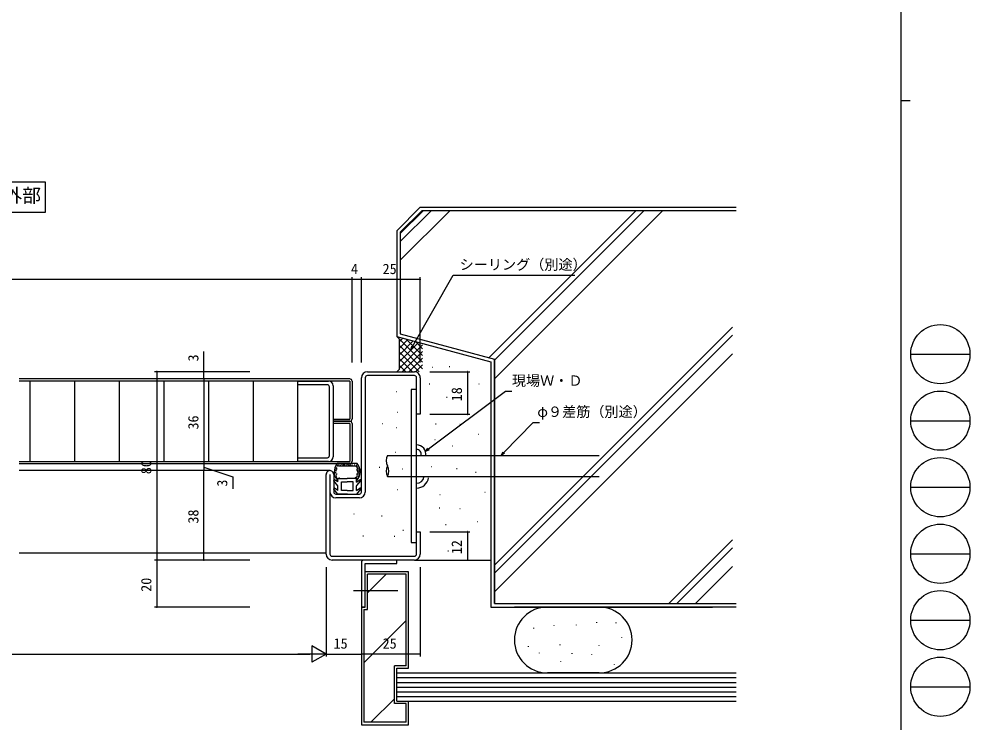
# Model space of a CAD drawing. Units: millimetres, scale not verified. Extents: x -1432 to 567, y -403 to 403.
# Drawn here: x 162.5 to 566.8, y -240.7 to 58.6 of the extents above; entities that cross this region are included whole.
import ezdxf
from ezdxf.enums import TextEntityAlignment as Align

# ---------------------------------------------------------------- set-up
doc = ezdxf.new("R2010")
doc.units = ezdxf.units.MM
doc.header["$LTSCALE"] = 2
for name, color, linetype in [('0-1_USER1', 3, 'Continuous'), ('0-2_YKK_11', 7, 'Continuous'), ('0-3_YKK_12', 2, 'Continuous'), ('0-4_YKK_13', 4, 'Continuous'), ('0-5_YKK_D', 6, 'Continuous'), ('0-6_YKK_ZWAK', 7, 'Continuous'), ('0-7_YSS_K', 3, 'Continuous')]:
    doc.layers.add(name, color=color, linetype=linetype)
doc.styles.add('ＭＳ ゴシック', font='')
doc.styles.get('ＭＳ ゴシック').set_extended_font_data('MS Gothic')

msp = doc.modelspace()

# ---------------------------------------------------------------- linework, layer by layer
at = {"layer": '0-1_USER1'}
msp.add_lwpolyline([(151.752, -23.594), (151.752, -10.594), (173.605, -10.594), (173.605, -23.594)], close=True, dxfattribs=at)
at = {"layer": '0-2_YKK_11'}
for p, q in [((310.585, -91.397), (330.585, -91.397)), ((281.085, -95.298), (294.085, -95.298)), ((308.085, -142.497), (308.085, -93.897)), ((309.685, -93.897), (309.685, -142.497)), ((330.585, -92.997), (310.585, -92.997)), ((294.485, -126.997), (294.485, -97.798)), ((296.085, -97.298), (296.085, -127.497)), ((294.085, -129.497), (281.085, -129.497)), ((293.085, -168.897), (293.085, -134.997)), ((294.685, -134.997), (294.685, -168.897)), ((296.285, -134.997), (296.285, -142.497)), ((297.185, -143.397), (307.185, -143.397)), ((307.185, -144.997), (297.185, -144.997)), ((295.585, -169.797), (330.585, -169.797)), ((330.585, -171.397), (295.585, -171.397))]:
    msp.add_line(p, q, dxfattribs=at)
for points in [[(293.585, -96.898), (281.085, -96.898), (281.085, -95.298)], [(333.085, -93.897), (333.085, -109.397), (331.485, -109.397), (331.485, -93.897)], [(281.085, -129.497), (281.085, -127.897), (293.585, -127.897)], [(331.485, -168.897), (331.485, -159.397), (333.085, -159.397), (333.085, -168.897)], [(308.085, -172.397), (308.085, -191.397), (309.585, -191.397), (309.585, -172.897), (323.085, -172.897), (323.085, -171.397), (309.085, -171.397)]]:
    msp.add_lwpolyline(points, dxfattribs=at)
for centre, radius, start, end in [((310.585, -93.897), 2.5, 90.00002, 180), ((330.585, -93.897), 2.5, 359.99998, 90.00002), ((293.585, -97.798), 0.9, 0, 89.99998), ((294.085, -97.298), 2, 0, 89.99998), ((310.585, -93.897), 0.9, 90.00002, 180), ((330.585, -93.897), 0.9, 359.99998, 90.00002), ((293.585, -126.997), 0.9, 270, 0), ((294.085, -127.497), 2, 270, 0), ((294.685, -134.997), 1.6, 359.99998, 180), ((297.185, -142.497), 2.5, 180, 270), ((297.185, -142.497), 0.9, 180, 270), ((307.185, -142.497), 0.9, 270, 359.99998), ((307.185, -142.497), 2.5, 270, 359.99998), ((295.585, -168.897), 2.5, 180, 270), ((295.585, -168.897), 0.9, 180, 270), ((330.585, -168.897), 0.9, 270, 359.99998), ((330.585, -168.897), 2.5, 270, 359.99998), ((309.085, -172.397), 1, 89.99998, 180.00002)]:
    msp.add_arc(centre, radius, start, end, dxfattribs=at)
at = {"layer": '0-3_YKK_12'}
for p, q in [((294.721, -133.397), (162.584, -133.397)), ((162.584, -168.397), (293.085, -168.397))]:
    msp.add_line(p, q, dxfattribs=at)
at = {"layer": '0-4_YKK_13'}
for p, q in [((303.085, -94.398), (162.584, -94.398)), ((303.185, -95.298), (162.584, -95.298)), ((167.085, -95.298), (167.085, -129.497)), ((186.085, -95.298), (186.085, -129.497)), ((205.085, -95.298), (205.085, -129.497)), ((224.085, -95.298), (224.085, -129.497)), ((243.085, -95.298), (243.085, -129.497)), ((262.085, -95.298), (262.085, -129.497)), ((281.085, -129.498), (281.085, -95.298)), ((303.185, -95.298), (303.185, -111.497)), ((304.085, -95.398), (304.085, -111.397)), ((296.085, -111.497), (303.185, -111.497)), ((303.085, -112.397), (296.085, -112.397)), ((296.085, -112.397), (303.093, -112.397)), ((303.185, -113.297), (296.085, -113.297)), ((303.185, -113.297), (303.185, -129.497)), ((304.085, -113.397), (304.085, -129.397)), ((162.584, -129.497), (303.185, -129.497)), ((162.584, -130.397), (303.085, -130.397)), ((296.949, -133.389), (297.149, -133.389)), ((297.08, -132.996), (297.28, -132.996)), ((297.247, -132.399), (297.447, -132.399)), ((297.355, -133.127), (297.555, -133.127)), ((297.462, -131.922), (297.662, -131.922)), ((297.486, -132.626), (297.686, -132.626)), ((297.522, -132.387), (297.722, -132.387)), ((306.272, -130.397), (297.786, -130.397)), ((297.796, -131.182), (297.996, -131.182)), ((297.987, -131.481), (298.187, -131.481)), ((298.046, -130.55), (298.246, -130.55)), ((298.142, -131.099), (298.342, -131.099)), ((298.51, -131.397), (305.548, -131.397)), ((298.822, -130.895), (299.022, -130.895)), ((299.108, -131.181), (299.308, -131.181)), ((299.555, -130.698), (299.755, -130.698)), ((299.823, -130.967), (300.023, -130.967)), ((300.27, -130.984), (300.47, -130.984)), ((300.627, -130.752), (300.827, -130.752)), ((300.895, -130.895), (301.095, -130.895)), ((301.557, -131.127), (301.757, -131.127)), ((301.896, -130.716), (302.096, -130.716)), ((302.343, -131.127), (302.543, -131.127)), ((302.629, -130.788), (302.829, -130.788)), ((303.022, -131.074), (303.222, -131.074)), ((303.451, -130.931), (303.651, -130.931)), ((304.041, -130.877), (304.241, -130.877)), ((304.112, -131.27), (304.312, -131.27)), ((304.952, -130.806), (305.152, -130.806)), ((305.633, -130.431), (305.833, -130.431)), ((305.757, -131.092), (305.957, -131.092)), ((305.824, -131.54), (306.024, -131.54)), ((305.943, -131.194), (306.143, -131.194)), ((306.063, -130.693), (306.263, -130.693)), ((306.23, -131.779), (306.43, -131.779)), ((306.361, -131.302), (306.561, -131.302)), ((306.42, -132.697), (306.62, -132.697)), ((306.635, -132.316), (306.835, -132.316)), ((306.838, -133.031), (307.038, -133.031)), ((298.029, -138.178), (296.681, -137.276)), ((296.746, -134.785), (296.946, -134.785)), ((296.937, -134.153), (297.137, -134.153)), ((297.116, -134.177), (297.316, -134.177)), ((297.152, -133.58), (297.352, -133.58)), ((297.278, -135.2), (297.478, -135.2)), ((297.283, -134.868), (297.483, -134.868)), ((297.325, -135.623), (297.525, -135.623)), ((297.383, -136.01), (297.583, -136.01)), ((297.51, -134.701), (297.71, -134.701)), ((297.712, -136.631), (297.912, -136.631)), ((298.029, -136.697), (302.029, -136.697)), ((298.029, -138.178), (298.029, -136.697)), ((306.029, -136.697), (302.029, -136.697)), ((305.951, -138.27), (307.398, -137.302)), ((305.958, -136.362), (306.158, -136.362)), ((306.029, -138.263), (306.029, -136.697)), ((306.251, -136.033), (306.451, -136.033)), ((306.31, -136.737), (306.51, -136.737)), ((306.587, -134.773), (306.787, -134.773)), ((306.732, -135.857), (306.932, -135.857)), ((306.791, -135.294), (306.991, -135.294)), ((306.862, -133.449), (307.062, -133.449)), ((306.993, -134.272), (307.193, -134.272)), ((307.148, -134.88), (307.348, -134.88)), ((307.16, -133.592), (307.36, -133.592)), ((307.196, -134.129), (307.396, -134.129)), ((298.029, -139.797), (296.285, -137.719)), ((298.029, -143.397), (296.285, -141.319)), ((298.029, -141.778), (296.681, -140.876)), ((298.029, -141.778), (298.029, -139.797)), ((299.529, -138.197), (302.029, -138.197)), ((299.529, -141.897), (299.529, -138.197)), ((304.529, -138.197), (302.029, -138.197)), ((304.529, -141.897), (304.529, -138.197)), ((305.951, -141.87), (307.398, -140.902)), ((306.029, -139.797), (306.111, -139.75)), ((306.029, -141.863), (306.029, -139.797)), ((306.111, -139.75), (307.794, -137.744)), ((306.111, -143.35), (307.794, -141.344)), ((302.124, -143.397), (298.029, -143.397)), ((302.029, -141.897), (299.529, -141.897)), ((302.029, -141.897), (304.529, -141.897)), ((302.124, -143.397), (306.029, -143.397)), ((306.029, -143.397), (306.111, -143.35)), ((304.676, -184.397), (323.583, -184.397))]:
    msp.add_line(p, q, dxfattribs=at)
msp.add_lwpolyline([(329.185, -163.897), (331.485, -163.897), (331.485, -98.897), (329.185, -98.897)], close=True, dxfattribs=at)
msp.add_lwpolyline([(305.604, -136.286), (305.998, -136.095), (306.288, -135.868), (306.376, -135.57), (306.29, -135.203), (306.233, -134.818), (306.384, -134.465), (306.631, -134.147), (306.723, -133.848), (306.305, -133.218), (306.247, -132.843), (306.352, -132.449), (306.377, -132.114), (306.14, -131.885), (305.787, -131.684), (305.548, -131.397)], dxfattribs=at)
for centre, radius, start, end in [((303.085, -95.398), 1, 0, 90), ((303.085, -111.397), 1, 270, 0), ((303.085, -113.397), 1, 0, 90), ((302.029, -133.897), 5.5, 140.48036, 223.34175), ((303.085, -129.397), 1, 270, 0), ((302.029, -133.897), 5.5, 316.65824, 39.51963), ((296.514, -137.526), 0.3, 56.21114, 220.00244), ((302.029, -133.897), 4.3, 213.7499, 220.62928), ((302.029, -133.897), 4.3, 319.37051, 326.2499), ((307.565, -137.551), 0.3, 319.99756, 123.78886), ((296.514, -141.126), 0.3, 56.21114, 220.00244), ((307.565, -141.151), 0.3, 319.99756, 123.78886)]:
    msp.add_arc(centre, radius, start, end, dxfattribs=at)
at = {"layer": '0-5_YKK_D'}
for p, q in [((304.085, -52.152), (18.085, -52.152)), ((304.085, -87.396), (304.085, -51.152)), ((308.085, -52.152), (304.085, -52.152)), ((308.085, -87.396), (308.085, -51.152)), ((333.085, -52.152), (308.085, -52.152)), ((333.085, -87.396), (333.085, -51.152)), ((260.659, -91.397), (220.085, -91.397)), ((221.085, -91.397), (221.085, -171.397)), ((260.659, -91.397), (240.085, -91.397)), ((337.085, -91.397), (354.085, -91.397)), ((353.085, -91.397), (353.085, -109.397)), ((241.085, -94.398), (241.085, -130.397)), ((337.085, -109.397), (354.085, -109.397)), ((241.085, -130.397), (241.085, -133.397)), ((241.085, -171.397), (241.085, -133.397)), ((337.085, -159.397), (354.085, -159.397)), ((353.085, -159.397), (353.085, -171.397)), ((260.659, -171.397), (220.085, -171.397)), ((260.659, -171.397), (220.085, -171.397)), ((221.085, -171.397), (221.085, -191.397)), ((260.659, -171.397), (240.085, -171.397)), ((293.085, -174.397), (293.085, -212.396)), ((293.085, -174.397), (293.085, -212.398)), ((308.085, -174.397), (308.085, -212.398)), ((333.085, -174.397), (333.085, -212.398)), ((260.659, -191.397), (220.085, -191.397)), ((293.085, -211.396), (287.023, -207.896)), ((287.023, -207.896), (287.023, -214.896)), ((36.085, -211.398), (286.085, -211.396)), ((293.085, -211.396), (280.96, -211.396)), ((293.085, -211.396), (287.023, -214.896)), ((293.085, -211.398), (308.085, -211.398)), ((333.085, -211.398), (308.085, -211.398))]:
    msp.add_line(p, q, dxfattribs=at)
for points in [[(328.999, -82.169), (329.839, -80.692), (347.114, -50.312), (398.814, -50.312)], [(330.235, -80.917), (328.999, -82.169), (329.443, -80.466)], [(241.085, -94.398), (241.085, -91.397), (241.085, -82.797)], [(335.27, -125.208), (336.63, -124.188), (369.334, -99.645), (372.034, -99.645)], [(367.437, -126.896), (368.623, -125.678), (381.079, -112.878), (383.779, -112.878)], [(336.903, -124.552), (335.27, -125.208), (336.356, -123.823)], [(368.949, -125.995), (367.437, -126.896), (368.296, -125.36)], [(241.085, -131.897), (253.37, -136.004), (253.37, -141.204)]]:
    msp.add_lwpolyline(points, dxfattribs=at)
for centre, start, end in [((304.085, -52.152), 0, 180), ((304.085, -52.152), 180, 0), ((308.085, -52.152), 0, 180), ((308.085, -52.152), 180, 0), ((333.085, -52.152), 0, 180), ((333.085, -52.152), 180, 0), ((221.085, -91.397), 90, 270), ((221.085, -91.397), 270, 90), ((241.085, -91.397), 90, 270), ((241.085, -91.397), 270, 90), ((353.085, -91.397), 90, 270), ((353.085, -91.397), 270, 90), ((241.085, -94.398), 90, 270), ((241.085, -94.398), 90, 270), ((241.085, -94.398), 270, 90), ((241.085, -94.398), 270, 90), ((353.085, -109.397), 90, 270), ((353.085, -109.397), 270, 90), ((241.085, -130.397), 90, 270), ((241.085, -130.397), 90, 270), ((241.085, -133.397), 90, 270), ((241.085, -133.397), 90, 270), ((241.085, -130.397), 270, 90), ((241.085, -130.397), 270, 90), ((241.085, -133.397), 270, 90), ((241.085, -133.397), 270, 90), ((353.085, -159.397), 90, 270), ((353.085, -159.397), 270, 90), ((221.085, -171.397), 90, 270), ((221.085, -171.397), 90, 270), ((221.085, -171.397), 270, 90), ((221.085, -171.397), 270, 90), ((241.085, -171.397), 90, 270), ((241.085, -171.397), 270, 90), ((353.085, -171.397), 90, 270), ((353.085, -171.397), 270, 90), ((221.085, -191.397), 90, 270), ((221.085, -191.397), 270, 90), ((308.085, -211.398), 0, 180), ((308.085, -211.398), 0, 180), ((308.085, -211.398), 180, 0), ((308.085, -211.398), 180, 0), ((333.085, -211.398), 0, 180), ((333.085, -211.398), 180, 0)]:
    msp.add_arc(centre, 0.106, start, end, dxfattribs=at)
at = {"layer": '0-6_YKK_ZWAK'}
for p, q in [((537.3, 399), (537.3, -351)), ((537.3, 24), (541.3, 24)), ((541.552, -83.88), (566.752, -83.88)), ((541.552, -112.16), (566.752, -112.16)), ((541.552, -140.44), (566.752, -140.44)), ((541.552, -168.72), (566.752, -168.72)), ((541.552, -197), (566.752, -197)), ((541.552, -225.28), (566.752, -225.28))]:
    msp.add_line(p, q, dxfattribs=at)
for centre in [(554.152, -83.88), (554.152, -112.16), (554.152, -140.44), (554.152, -168.72), (554.152, -197), (554.152, -225.28)]:
    msp.add_circle(centre, 12.6, dxfattribs=at)
at = {"layer": '0-7_YSS_K'}
for p, q in [((333.085, -21.397), (323.085, -31.397)), ((333.706, -22.897), (324.585, -32.019)), ((324.585, -32.569), (334.257, -22.897)), ((324.585, -35.964), (337.651, -22.897)), ((324.585, -43.883), (345.57, -22.897)), ((333.085, -21.397), (467.3, -21.397)), ((467.3, -22.897), (333.706, -22.897)), ((362.309, -85.355), (424.766, -22.897)), ((364.585, -86.473), (428.161, -22.897)), ((364.585, -94.393), (436.08, -22.897)), ((323.085, -31.397), (323.085, -76.397)), ((324.585, -32.019), (324.585, -75.246)), ((364.585, -173.589), (465.8, -72.373)), ((323.085, -76.397), (363.085, -87.115)), ((323.085, -76.397), (324.085, -77.397)), ((323.279, -76.449), (334.085, -87.255)), ((324.585, -75.246), (364.585, -85.964)), ((364.585, -176.983), (465.8, -75.767)), ((324.085, -78.598), (325.609, -77.074)), ((324.085, -77.397), (324.085, -90.397)), ((324.085, -81.427), (327.84, -77.671)), ((324.085, -84.255), (330.071, -78.269)), ((324.085, -87.084), (332.301, -78.867)), ((324.085, -89.912), (334.085, -79.912)), ((324.085, -80.084), (334.085, -90.084)), ((327.142, -77.485), (334.085, -84.427)), ((331.006, -78.52), (334.085, -81.598)), ((324.085, -82.912), (332.57, -91.397)), ((325.428, -91.397), (334.085, -82.74)), ((364.585, -184.902), (465.8, -83.687)), ((324.085, -85.74), (329.741, -91.397)), ((324.085, -88.569), (326.913, -91.397)), ((328.256, -91.397), (334.085, -85.569)), ((331.085, -91.397), (334.085, -88.397)), ((363.085, -87.115), (363.085, -191.397)), ((364.585, -189.897), (364.585, -85.964)), ((313.085, -91.397), (320.585, -91.397)), ((323.085, -91.397), (324.085, -90.397)), ((338.063, -89.354), (338.263, -89.354)), ((345.409, -89.16), (345.609, -89.16)), ((336.903, -96.506), (337.103, -96.506)), ((357.975, -96.506), (358.175, -96.506)), ((322.791, -99.793), (322.991, -99.793)), ((344.249, -102.112), (344.449, -102.112)), ((323.371, -108.492), (323.571, -108.492)), ((316.992, -113.325), (317.192, -113.325)), ((322.791, -115.064), (322.991, -115.064)), ((339.61, -113.518), (339.81, -113.518)), ((349.855, -113.711), (350.055, -113.711)), ((339.223, -120.091), (339.423, -120.091)), ((357.781, -117.964), (357.981, -117.964)), ((346.569, -122.797), (346.769, -122.797)), ((319.14, -126.896), (409.137, -126.896)), ((322.405, -125.503), (322.605, -125.503)), ((315.639, -131.883), (315.839, -131.883)), ((325.498, -132.656), (325.698, -132.656)), ((337.677, -131.689), (337.877, -131.689)), ((348.502, -132.463), (348.702, -132.463)), ((319.14, -135.896), (409.137, -135.896)), ((356.621, -134.009), (356.821, -134.009)), ((323.371, -141.355), (323.571, -141.355)), ((341.35, -143.482), (341.55, -143.482)), ((360.488, -142.515), (360.688, -142.515)), ((341.156, -149.281), (341.356, -149.281)), ((349.855, -149.474), (350.055, -149.474)), ((304.813, -151.794), (305.013, -151.794)), ((316.605, -152.567), (316.805, -152.567)), ((343.863, -156.24), (344.063, -156.24)), ((357.395, -155.081), (357.595, -155.081)), ((308.679, -161.073), (308.879, -161.073)), ((322.018, -161.267), (322.218, -161.267)), ((325.691, -158.754), (325.891, -158.754)), ((438.786, -189.897), (465.8, -162.883)), ((344.829, -167.453), (345.029, -167.453)), ((442.18, -189.897), (465.8, -166.277)), ((330.586, -171.397), (363.085, -171.397)), ((328.085, -176.401), (309.585, -176.401)), ((309.585, -191.397), (309.585, -176.401)), ((310.585, -185.332), (318.516, -177.401)), ((327.085, -177.401), (310.585, -177.401)), ((327.085, -216.401), (327.085, -177.401)), ((328.085, -217.401), (328.085, -176.401)), ((450.099, -189.897), (465.8, -174.197)), ((364.585, -189.897), (467.3, -189.897)), ((309.585, -191.397), (308.085, -191.397)), ((309.085, -192.401), (309.085, -240.401)), ((363.085, -191.397), (457.3, -191.397)), ((467.3, -191.397), (373.085, -191.397)), ((387.089, -191.397), (409.089, -191.397)), ((309.085, -215.116), (327.085, -197.116)), ((407.94, -197.833), (407.94, -198.033)), ((416.209, -198.009), (416.209, -198.209)), ((381.2, -200.296), (381.2, -200.496)), ((389.82, -199.24), (389.82, -199.44)), ((399.32, -198.888), (399.32, -199.088)), ((418.671, -204.342), (418.671, -204.542)), ((378.913, -208.036), (378.913, -208.236)), ((392.459, -207.332), (392.459, -207.532)), ((408.996, -207.684), (408.996, -207.884)), ((383.663, -210.851), (383.663, -211.051)), ((397.561, -211.027), (397.561, -211.227)), ((405.829, -211.554), (405.829, -211.754)), ((322.085, -232.401), (322.085, -216.401)), ((327.085, -216.401), (322.085, -216.401)), ((392.635, -214.545), (392.635, -214.745)), ((415.505, -215.777), (415.505, -215.977)), ((323.085, -219.401), (467.3, -219.401)), ((323.085, -221.401), (467.3, -221.401)), ((409.089, -219.397), (387.089, -219.397)), ((323.085, -223.401), (467.3, -223.401)), ((323.085, -225.401), (467.3, -225.401)), ((312.085, -240.401), (322.085, -230.401)), ((323.085, -227.401), (467.3, -227.401)), ((323.085, -229.401), (467.3, -229.401)), ((327.085, -232.401), (322.085, -232.401)), ((323.085, -231.401), (467.3, -231.401)), ((327.085, -240.401), (327.085, -232.401)), ((327.085, -240.401), (309.085, -240.401))]:
    msp.add_line(p, q, dxfattribs=at)
for points in [[(465.8, -22.897), (333.706, -22.897), (324.585, -32.019), (324.585, -75.246), (364.585, -85.964), (364.585, -189.897), (465.8, -189.897)], [(309.085, -192.401), (310.585, -192.401), (310.585, -177.401)], [(308.085, -191.397), (308.085, -241.401), (328.085, -241.401), (328.085, -231.401)], [(323.085, -231.401), (323.085, -217.401), (328.085, -217.401)]]:
    msp.add_lwpolyline(points, dxfattribs=at)
for centre, radius, start, end in [((331.485, -126.433), 3.979, 350.00007, 90), ((331.485, -126.433), 2.024, 350.00007, 90), ((323.037, -129.146), 4.5, 150.00002, 209.99998), ((323.037, -133.646), 4.5, 149.99998, 210.00002), ((315.243, -133.646), 4.5, 329.99998, 30.00002), ((331.485, -135.572), 3.217, 270, 350.00007), ((331.485, -135.572), 5.213, 270, 350.00007), ((387.089, -205.397), 14, 90, 270), ((409.089, -205.397), 14, 270, 90)]:
    msp.add_arc(centre, radius, start, end, dxfattribs=at)

# ---------------------------------------------------------------- texts
at = {"layer": '0-1_USER1', "style": 'ＭＳ ゴシック'}
msp.add_text('外部', height=5.865, dxfattribs=at).set_placement((155.852, -21.094), align=Align.BOTTOM_LEFT)
at = {"layer": '0-5_YKK_D', "style": 'ＭＳ ゴシック'}
for s, p in [('シーリング（別途）', (349.814, -49.312)), ('4', (303.635, -51.152)), ('25', (317.065, -51.152)), ('現場Ｗ・Ｄ', (372.034, -98.645)), ('φ９差筋（別途）', (382.819, -111.878)), ('15', (296.215, -210.398)), ('25', (317.065, -210.398))]:
    msp.add_text(s, height=4.399, dxfattribs=at).set_placement(p, align=Align.BOTTOM_LEFT)
for s, p in [('3', (240.085, -86.997)), ('18', (352.085, -103.917)), ('36', (240.085, -115.917)), ('80', (220.085, -134.917)), ('3', (252.37, -140.204)), ('38', (240.085, -155.917)), ('12', (352.085, -168.917)), ('20', (220.085, -184.917))]:
    msp.add_text(s, height=4.399, rotation=90, dxfattribs=at).set_placement(p, align=Align.BOTTOM_LEFT)

doc.saveas('drawing.dxf')
